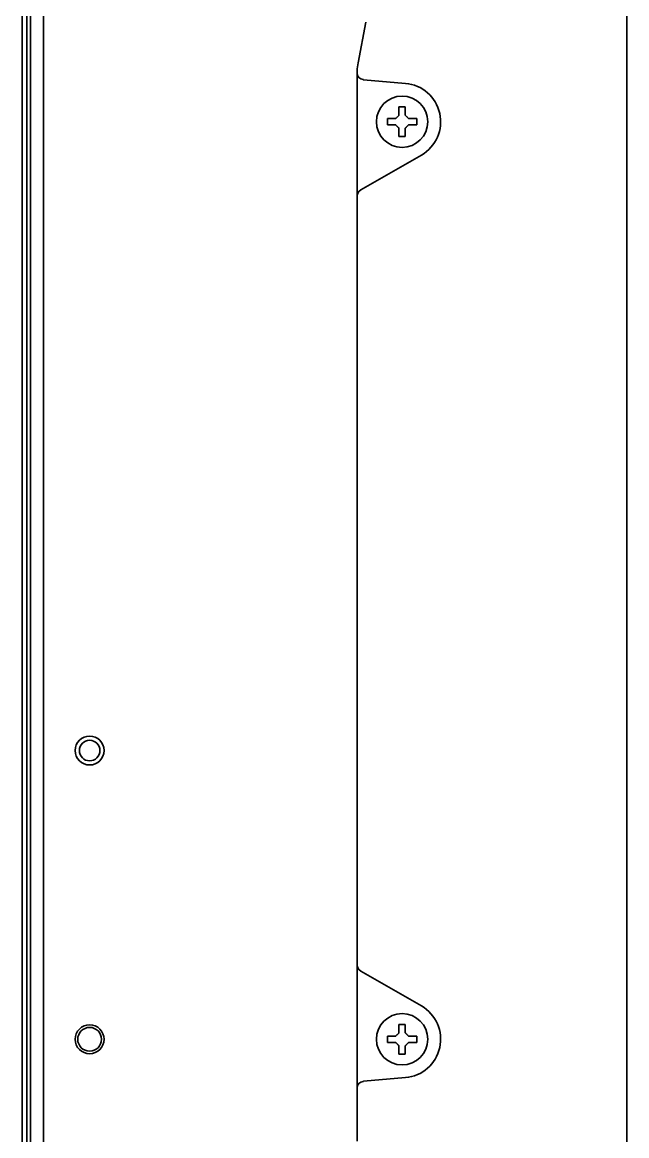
# Model space of a CAD drawing. Extents: x 6327 to 10269, y -393 to 3204.
# Drawn here: x 8426.8 to 8521, y 2806.7 to 2980.2 of the extents above; entities that cross this region are included whole.
import ezdxf

# ---------------------------------------------------------------- set-up
doc = ezdxf.new("R2010")
doc.units = 0
doc.header["$LTSCALE"] = 5
doc.layers.add('1', color=7, linetype='CONTINUOUS', true_color=0xffffff)

msp = doc.modelspace()

# ---------------------------------------------------------------- linework, layer by layer
at = {"layer": '1', "color": 7, "linetype": 'Continuous', "lineweight": 35}
for p, q in [((8426.77, 3066.93), (8426.77, 2417.53)), ((8428.07, 2432.33), (8428.07, 3067.73)), ((8427.46, 2420.53), (8427.46, 3063.93)), ((8430.07, 3021.71), (8430.07, 2527.74)), ((8520.97, 2729.44), (8520.97, 2995.06)), ((8480.33, 2980.23), (8479.12, 2973.93)), ((8478.97, 2972.96), (8479.12, 2973.93)), ((8478.97, 2972.28), (8478.97, 2972.96)), ((8478.97, 2970.27), (8478.97, 2972.28)), ((8479.96, 2971.28), (8479.89, 2971.28)), ((8486.5, 2970.7), (8479.96, 2971.28)), ((8478.97, 2955.47), (8478.97, 2970.27)), ((8483.67, 2964.73), (8483.67, 2965.23)), ((8483.67, 2964.23), (8483.67, 2964.73)), ((8488.27, 2965.23), (8488.27, 2964.73)), ((8488.27, 2964.73), (8488.27, 2964.23)), ((8479.55, 2954.09), (8488.97, 2959.53)), ((8478.97, 2953.18), (8478.97, 2955.47)), ((8479.47, 2954.05), (8479.55, 2954.09)), ((8478.97, 2833.27), (8478.97, 2953.18)), ((8478.97, 2830.98), (8478.97, 2833.27)), ((8479.55, 2832.37), (8479.47, 2832.41)), ((8488.97, 2826.92), (8479.55, 2832.37)), ((8478.97, 2816.18), (8478.97, 2830.98)), ((8483.67, 2821.73), (8483.67, 2822.23)), ((8483.67, 2821.23), (8483.67, 2821.73)), ((8488.27, 2822.23), (8488.27, 2821.73)), ((8488.27, 2821.73), (8488.27, 2821.23)), ((8478.97, 2814.17), (8478.97, 2816.18)), ((8479.89, 2815.17), (8479.96, 2815.18)), ((8479.96, 2815.18), (8486.5, 2815.75)), ((8478.97, 2805.85), (8478.97, 2814.17))]:
    msp.add_line(p, q, dxfattribs=at)
for centre, radius in [((8485.97, 2964.73), 4), ((8437.27, 2866.73), 2.25), ((8437.27, 2866.73), 1.6), ((8485.97, 2821.73), 4), ((8437.27, 2821.73), 2.25), ((8437.27, 2821.73), 1.85)]:
    msp.add_circle(centre, radius, dxfattribs=at)
for centre, radius, start, end in [((8479.97, 2972.28), 1, 180, 265), ((8485.97, 2964.73), 6, 300, 85), ((8479.97, 2953.18), 1, 120, 180), ((8479.97, 2833.27), 1, 180, 240), ((8485.97, 2821.73), 6, 275, 60), ((8479.97, 2814.17), 1, 95, 180)]:
    msp.add_arc(centre, radius, start, end, dxfattribs=at)
for points in [[(8484.97, 2965.23), (8485, 2965.25), (8485.04, 2965.3), (8485.12, 2965.37), (8485.19, 2965.44), (8485.26, 2965.51), (8485.33, 2965.58), (8485.4, 2965.65), (8485.45, 2965.7), (8485.47, 2965.73)], [(8485.47, 2965.73), (8485.47, 2965.78), (8485.47, 2965.89), (8485.47, 2966.05), (8485.47, 2966.21), (8485.47, 2966.36), (8485.47, 2966.52), (8485.47, 2966.67), (8485.47, 2966.84), (8485.47, 2966.96), (8485.47, 2967.03)], [(8485.47, 2967.03), (8485.64, 2967.03), (8485.97, 2967.03), (8486.31, 2967.03), (8486.47, 2967.03)], [(8486.47, 2965.73), (8486.5, 2965.7), (8486.55, 2965.65), (8486.62, 2965.58), (8486.7, 2965.5), (8486.77, 2965.43), (8486.83, 2965.36), (8486.9, 2965.3), (8486.95, 2965.25), (8486.97, 2965.23)], [(8484.97, 2964.23), (8484.92, 2964.23), (8484.81, 2964.23), (8484.65, 2964.23), (8484.49, 2964.23), (8484.33, 2964.23), (8484.18, 2964.23), (8484.03, 2964.23), (8483.86, 2964.23), (8483.74, 2964.23), (8483.67, 2964.23)], [(8485.47, 2963.73), (8485.45, 2963.75), (8485.4, 2963.8), (8485.32, 2963.88), (8485.25, 2963.95), (8485.18, 2964.02), (8485.11, 2964.09), (8485.04, 2964.16), (8485, 2964.2), (8484.97, 2964.23)], [(8486.97, 2964.23), (8486.95, 2964.2), (8486.9, 2964.15), (8486.83, 2964.08), (8486.76, 2964.01), (8486.69, 2963.94), (8486.62, 2963.87), (8486.54, 2963.8), (8486.5, 2963.75), (8486.47, 2963.73)], [(8486.97, 2965.23), (8487.03, 2965.23), (8487.14, 2965.23), (8487.3, 2965.23), (8487.46, 2965.23), (8487.61, 2965.23), (8487.76, 2965.23), (8487.92, 2965.23), (8488.09, 2965.23), (8488.21, 2965.23), (8488.27, 2965.23)], [(8486.47, 2962.43), (8486.31, 2962.43), (8485.97, 2962.43), (8485.64, 2962.43), (8485.47, 2962.43)], [(8486.47, 2963.73), (8486.47, 2963.67), (8486.47, 2963.56), (8486.47, 2963.4), (8486.47, 2963.24), (8486.47, 2963.09), (8486.47, 2962.94), (8486.47, 2962.78), (8486.47, 2962.61), (8486.47, 2962.49), (8486.47, 2962.43)], [(8485.47, 2822.73), (8485.47, 2822.78), (8485.47, 2822.89), (8485.47, 2823.05), (8485.47, 2823.21), (8485.47, 2823.36), (8485.47, 2823.52), (8485.47, 2823.67), (8485.47, 2823.84), (8485.47, 2823.96), (8485.47, 2824.03)], [(8485.47, 2824.03), (8485.64, 2824.03), (8485.97, 2824.03), (8486.31, 2824.03), (8486.47, 2824.03)], [(8484.97, 2822.23), (8485, 2822.25), (8485.04, 2822.3), (8485.12, 2822.37), (8485.19, 2822.44), (8485.26, 2822.51), (8485.33, 2822.58), (8485.4, 2822.65), (8485.45, 2822.7), (8485.47, 2822.73)], [(8486.47, 2822.73), (8486.5, 2822.7), (8486.55, 2822.65), (8486.62, 2822.58), (8486.7, 2822.5), (8486.77, 2822.43), (8486.83, 2822.36), (8486.9, 2822.3), (8486.95, 2822.25), (8486.97, 2822.23)], [(8486.97, 2822.23), (8487.03, 2822.23), (8487.14, 2822.23), (8487.3, 2822.23), (8487.46, 2822.23), (8487.61, 2822.23), (8487.76, 2822.23), (8487.92, 2822.23), (8488.09, 2822.23), (8488.21, 2822.23), (8488.27, 2822.23)], [(8484.97, 2821.23), (8484.92, 2821.23), (8484.81, 2821.23), (8484.65, 2821.23), (8484.49, 2821.23), (8484.33, 2821.23), (8484.18, 2821.23), (8484.03, 2821.23), (8483.86, 2821.23), (8483.74, 2821.23), (8483.67, 2821.23)], [(8485.47, 2820.73), (8485.45, 2820.75), (8485.4, 2820.8), (8485.32, 2820.88), (8485.25, 2820.95), (8485.18, 2821.02), (8485.11, 2821.09), (8485.04, 2821.16), (8485, 2821.2), (8484.97, 2821.23)], [(8486.97, 2821.23), (8486.95, 2821.2), (8486.9, 2821.15), (8486.83, 2821.08), (8486.76, 2821.01), (8486.69, 2820.94), (8486.62, 2820.87), (8486.54, 2820.8), (8486.5, 2820.75), (8486.47, 2820.73)], [(8486.47, 2820.73), (8486.47, 2820.67), (8486.47, 2820.56), (8486.47, 2820.4), (8486.47, 2820.24), (8486.47, 2820.09), (8486.47, 2819.94), (8486.47, 2819.78), (8486.47, 2819.61), (8486.47, 2819.49), (8486.47, 2819.43)], [(8486.47, 2819.43), (8486.31, 2819.43), (8485.97, 2819.43), (8485.64, 2819.43), (8485.47, 2819.43)]]:
    msp.add_open_spline(points, degree=3, dxfattribs=at)
for points in [[(8486.47, 2967.03), (8486.47, 2966.82), (8486.47, 2966.61), (8486.47, 2966.29), (8486.47, 2966.18), (8486.47, 2965.95), (8486.47, 2965.84), (8486.47, 2965.73)], [(8483.67, 2965.23), (8483.88, 2965.23), (8484.09, 2965.23), (8484.41, 2965.23), (8484.52, 2965.23), (8484.74, 2965.23), (8484.86, 2965.23), (8484.97, 2965.23)], [(8488.27, 2964.23), (8488.07, 2964.23), (8487.86, 2964.23), (8487.54, 2964.23), (8487.43, 2964.23), (8487.2, 2964.23), (8487.09, 2964.23), (8486.97, 2964.23)], [(8485.47, 2962.43), (8485.47, 2962.63), (8485.47, 2962.84), (8485.47, 2963.16), (8485.47, 2963.27), (8485.47, 2963.5), (8485.47, 2963.61), (8485.47, 2963.73)], [(8486.47, 2824.03), (8486.47, 2823.82), (8486.47, 2823.61), (8486.47, 2823.29), (8486.47, 2823.18), (8486.47, 2822.95), (8486.47, 2822.84), (8486.47, 2822.73)], [(8483.67, 2822.23), (8483.88, 2822.23), (8484.09, 2822.23), (8484.41, 2822.23), (8484.52, 2822.23), (8484.74, 2822.23), (8484.86, 2822.23), (8484.97, 2822.23)], [(8485.47, 2819.43), (8485.47, 2819.63), (8485.47, 2819.84), (8485.47, 2820.16), (8485.47, 2820.27), (8485.47, 2820.5), (8485.47, 2820.61), (8485.47, 2820.73)], [(8488.27, 2821.23), (8488.07, 2821.23), (8487.86, 2821.23), (8487.54, 2821.23), (8487.43, 2821.23), (8487.2, 2821.23), (8487.09, 2821.23), (8486.97, 2821.23)]]:
    msp.add_open_spline(points, degree=3, knots=[0, 0, 0, 0, 0.5, 0.5, 0.75, 0.75, 1, 1, 1, 1], dxfattribs=at)

doc.saveas('drawing.dxf')
